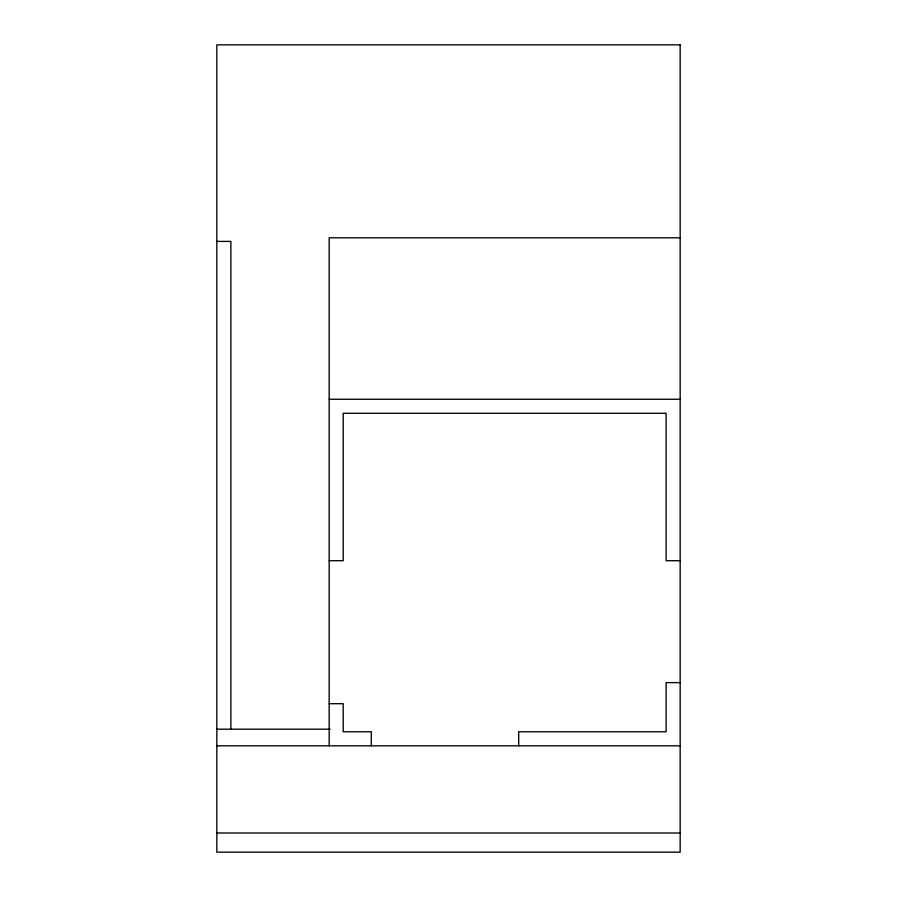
<?xml version="1.0" encoding="UTF-8"?>
<svg xmlns="http://www.w3.org/2000/svg" width="897" height="897" viewBox="0 0 897 897"><rect width="100%" height="100%" fill="white"/><g stroke="black" fill="none" stroke-linecap="round" stroke-linejoin="round"><path stroke-width="1.35" d="M680.161 237.795L329.165 237.795L329.165 745.811M216.839 241.405L230.877 241.405L230.877 729.194M329.165 399.255L680.161 399.255M329.165 560.715L343.203 560.715L343.203 413.293L666.123 413.293L666.123 560.715L680.161 560.715M680.161 682.628L666.123 682.628L666.123 731.773L518.701 731.773L518.701 745.811M329.165 703.697L343.203 703.697L343.203 731.773L371.28 731.773L371.28 745.811M216.839 729.194L330.253 729.194M216.839 745.811L680.161 745.811M216.839 833.01L680.161 833.01M680.161 44.85L216.839 44.85L216.839 852.15L680.161 852.15L680.161 44.85"/></g></svg>
